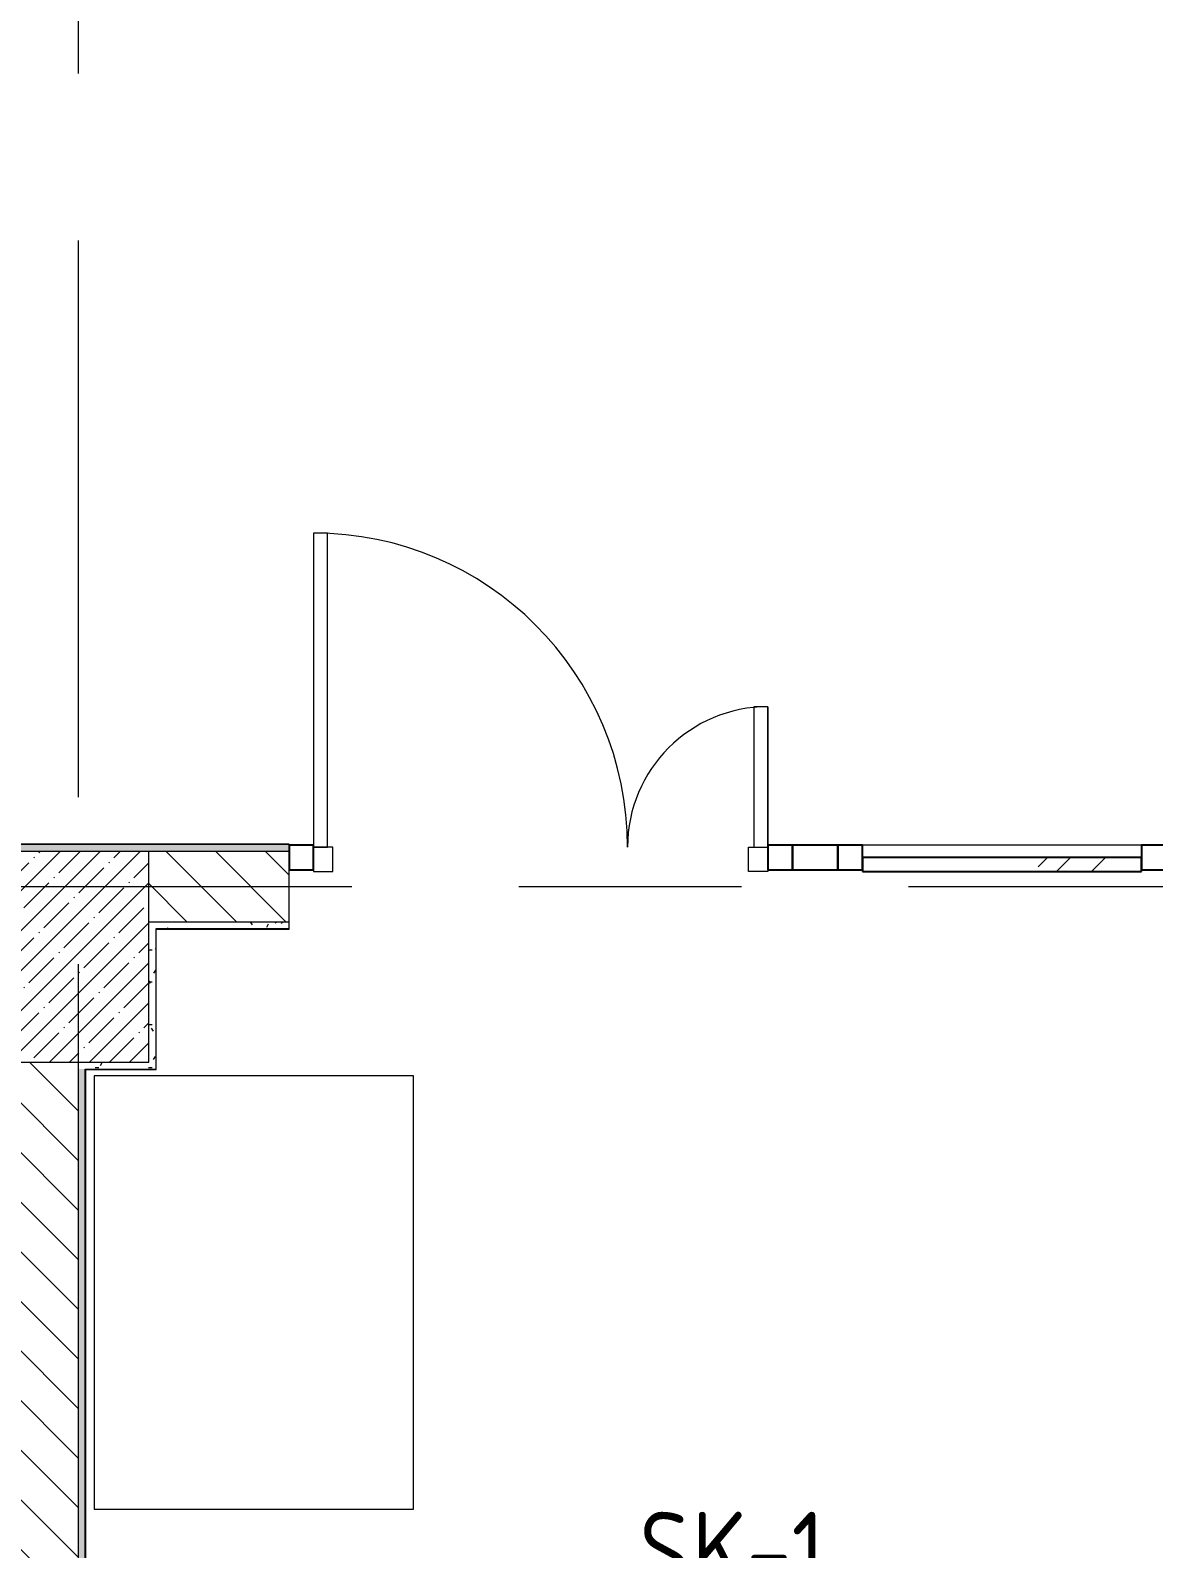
# Model space of a CAD drawing. Header units: millimetres. Extents: x -4185 to 186529, y -8553 to 29097.
# Drawn here: x 29472 to 32675, y 5913 to 10241 of the extents above; entities that cross this region are included whole.
import ezdxf

# ---------------------------------------------------------------- set-up
doc = ezdxf.new("R2010")
doc.units = ezdxf.units.MM
doc.linetypes.add('Осевая', pattern=[3175, 635, -476.25, 1587.5, -476.25])
for name, color, linetype, lineweight in [('A-DETL-GENF', 7, 'Continuous', 9), ('A-DOOR', 7, 'Continuous', 9), ('A-GLAZ-CURT', 7, 'Continuous', 9), ('A-GLAZ-CURT-1', 7, 'Continuous', 25), ('A-GLAZ-CWMG', 7, 'Continuous', 9), ('A-GLAZ-CWMG-1', 7, 'Continuous', 25), ('A-WALL', 7, 'Continuous', 9), ('E-ELEC-FIXT-IDEN', 7, 'Continuous', 9), ('I-WALL', 7, 'Continuous', 9), ('S-COLS', 7, 'Continuous', 9), ('Оси-2', 7, 'Осевая', 9)]:
    doc.layers.add(name, color=color, linetype=linetype, lineweight=lineweight)
for name, color, linetype, lineweight, true_color in [('A-WALL-1', 7, 'Continuous', 9, 0x3c3c3c), ('A-WALL-FNSH-1', 7, 'Continuous', 9, 0x3c3c3c), ('I-FURN-1', 7, 'Continuous', 9, 0xf0f0f0)]:
    doc.layers.add(name, color=color, linetype=linetype, lineweight=lineweight, true_color=true_color)
doc.styles.add('GOST Common', font='GOST_Common.ttf', dxfattribs={"width": 0.9, "height": 220})
pattern_1 = [(135, (0, 0), (-70.71068, -70.71068), [])]
pattern_2 = [(0, (0, 0), (121.92, 30.48), [10.058, -81.382, 10.058, -81.382, -487.68]), (0, (0, 0), (121.92, 30.48), [-182.88, 10.058, -172.822, 10.058, -81.382, -213.36]), (0, (0, 0), (121.92, 30.48), [-457.2, 10.058, -50.902, 10.058, -142.342]), (120, (45.72, 15.24), (-87.356454, 90.345817), [10.058, -81.382, 10.058, -81.382, -487.68]), (120, (45.72, 15.24), (-87.356454, 90.345817), [-182.88, 10.058, -172.822, 10.058, -81.382, -213.36]), (120, (45.72, 15.24), (-87.356454, 90.345817), [-457.2, 10.058, -50.902, 10.058, -142.342]), (240, (60.96, 76.2), (-34.563546, -120.825817), [10.058, -81.382, 10.058, -81.382, -487.68]), (240, (60.96, 76.2), (-34.563546, -120.825817), [-182.88, 10.058, -172.822, 10.058, -81.382, -213.36]), (240, (60.96, 76.2), (-34.563546, -120.825817), [-457.2, 10.058, -50.902, 10.058, -142.342])]

# ---------------------------------------------------------------- blocks, each defined once
blk = doc.blocks.new('BSC_Колонна _Прямоугольная - 600х600-23286269-План размещения напольных электротехнических лючков и розеток 1 этажа в осях 1-12')
at = {"layer": 'S-COLS'}
h = blk.add_hatch(dxfattribs=at)
h.set_pattern_fill('FP_2', color=256, style=0, pattern_type=2)
h.set_pattern_definition([(45, (-29509.74, -7600), (-57.02463, 57.02463), []), (45, (-29452.72, -7600), (-57.02463, 57.02463), [100.806, -20.161, 3.353, -16.808])])
h.paths.add_polyline_path([(100, -300), (300, -300), (300, 300), (-300, 300), (-300, -300), (-23.5, -300)])
for p, q in [((300, 300), (-300, 300)), ((-300, 300), (-300, -300)), ((300, -300), (300, 300)), ((-300, -300), (300, -300))]:
    blk.add_line(p, q, dxfattribs=at)
blk = doc.blocks.new('Стол базовый прямоугольный - 1_290-25520344-План размещения напольных электротехнических лючков и розеток 1 этажа в осях 1-12')
at = {"layer": 'I-FURN-1'}
for p, q in [((617.5, 455), (-617.5, 455)), ((-617.5, 455), (-617.5, -455)), ((617.5, -455), (617.5, 455)), ((-617.5, -455), (617.5, -455))]:
    blk.add_line(p, q, dxfattribs=at)
blk = doc.blocks.new('Прямоугольный импост - 50 x 70 мм-31700031-План размещения напольных электротехнических лючков и розеток 1 этажа в осях 1-12')
at = {"layer": 'A-GLAZ-CWMG-1'}
for p, q in [((-70, 35), (0, 35)), ((-70, -35), (-70, 35)), ((0, 35), (0, -35)), ((0, -35), (-70, -35))]:
    blk.add_line(p, q, dxfattribs=at)
blk = doc.blocks.new('Дверь_Витражная_остекление_ - ДВН_ДАО_Главный вход_1200 в свету-31742133-План размещения напольных электротехнических лючков и розеток 1 этажа в осях 1-12')
at = {"layer": 'A-DETL-GENF'}
for p, q in [((-607.5, 925), (-647.5, 925)), ((-647.5, 925), (-647.5, 35)), ((-607.5, 30), (-607.5, 925)), ((647.5, 430), (607.5, 430)), ((607.5, 430), (607.5, 30)), ((647.5, 35), (647.5, 430)), ((-647.5, 30), (-607.5, 30)), ((-592.5, 30), (-647.5, 30)), ((-592.5, -40), (-592.5, 30)), ((592.5, -40), (592.5, 30)), ((592.5, 30), (647.5, 30)), ((607.5, 30), (647.5, 30)), ((-647.5, -35), (-647.5, -40)), ((-647.5, -40), (-592.5, -40)), ((647.5, -40), (592.5, -40)), ((647.5, -35), (647.5, -40))]:
    blk.add_line(p, q, dxfattribs=at)
at = {"layer": 'A-DOOR'}
for p, q in [((-647.5, 925), (-647.5, 35)), ((647.5, 430), (647.5, 35))]:
    blk.add_line(p, q, dxfattribs=at)
for centre, radius, start, end in [((-647.5, 30), 895, 360, 90), ((647.5, 30), 400, 90, 180)]:
    blk.add_arc(centre, radius, start, end, dxfattribs=at)
blk = doc.blocks.new('Системная панель - Стемалит - 40мм-31720939-План размещения напольных электротехнических лючков и розеток 1 этажа в осях 1-12')
at = {"layer": 'A-GLAZ-CURT-1'}
for p, q in [((65, 35), (-65, 35)), ((-65, 35), (-65, -35)), ((65, -35), (65, 35)), ((-65, -35), (65, -35))]:
    blk.add_line(p, q, dxfattribs=at)
blk = doc.blocks.new('Прямоугольный импост - 50 x 70 мм-31687886-План размещения напольных электротехнических лючков и розеток 1 этажа в осях 1-12')
at = {"layer": 'A-GLAZ-CWMG-1'}
for p, q in [((-35, 35), (35, 35)), ((-35, -35), (-35, 35)), ((35, 35), (35, -35)), ((35, -35), (-35, -35))]:
    blk.add_line(p, q, dxfattribs=at)
blk = doc.blocks.new('Прямоугольный импост - 50 x 70 мм-V140-План размещения напольных электротехнических лючков и розеток 1 этажа в осях 1-12')
at = {"layer": 'A-GLAZ-CWMG-1'}
for p, q in [((0, 35), (-70, 35)), ((-70, 35), (-70, -35)), ((0, -35), (0, 35)), ((-70, -35), (0, -35))]:
    blk.add_line(p, q, dxfattribs=at)
blk = doc.blocks.new('Системная панель - Стекло - 40мм-V141-План размещения напольных электротехнических лючков и розеток 1 этажа в осях 1-12')
at = {"layer": 'A-GLAZ-CURT'}
h = blk.add_hatch(dxfattribs=at)
h.set_pattern_fill('FP_86', color=256, style=0, pattern_type=2)
h.set_pattern_definition([(45, (-32342.5, -7783), (-282.8427, 282.8427), [200, -600]), (45, (-32542.5, -7883), (-282.8427, 282.8427), [600, -200]), (45, (-32142.5, -7983), (-282.8427, 282.8427), [200, -600])])
h.paths.add_polyline_path([(-397.5, -40), (397.5, -40), (397.5, 0), (-397.5, 0), (-397.5, -35)])
at = {"layer": 'A-GLAZ-CURT-1'}
for p, q in [((397.5, 0), (-397.5, 0)), ((-397.5, 0), (-397.5, -40)), ((397.5, -40), (397.5, 0)), ((-397.5, -40), (397.5, -40))]:
    blk.add_line(p, q, dxfattribs=at)
blk = doc.blocks.new('Прямоугольный импост - 50 x 70 мм-31702100-План размещения напольных электротехнических лючков и розеток 1 этажа в осях 1-12')
at = {"layer": 'A-GLAZ-CWMG-1'}
for p, q in [((-35, 35), (35, 35)), ((-35, -35), (-35, 35)), ((35, 35), (35, -35)), ((35, -35), (-35, -35))]:
    blk.add_line(p, q, dxfattribs=at)
blk = doc.blocks.new('Прямоугольный импост - 50 x 70 мм-31720914-План размещения напольных электротехнических лючков и розеток 1 этажа в осях 1-12')
at = {"layer": 'A-GLAZ-CWMG'}
blk.add_line((24940, 7918), (24145, 7918), dxfattribs=at)

msp = doc.modelspace()

# ---------------------------------------------------------------- hatches: boundary and pattern name
at = {"layer": 'I-WALL'}
h = msp.add_hatch(dxfattribs=at)
h.set_pattern_fill('FP_84', color=256, style=0, pattern_type=2)
h.set_pattern_definition(pattern_2)
h.paths.add_polyline_path([(33011.3, 7900), (38287.7, 7900), (38287.7, 7920), (32710, 7920), (32710, 7900), (33010, 7900)])
h.paths.add_polyline_path([(29609.7, 7900), (30210, 7900), (30210, 7920), (25010, 7920), (25010, 7900), (29409.7, 7900)])
h.paths.add_polyline_path([(22510, 7900), (22510, 7920), (20220, 7920), (20220, 7900), (22451.1, 7900)])
h = msp.add_hatch(dxfattribs=at)
h.set_pattern_fill('FP_18', color=256, style=0, pattern_type=2)
h.set_pattern_definition(pattern_1)
h.paths.add_polyline_path([(32989, 7700), (33010, 7700), (33010, 7900), (32710, 7900), (32710, 7700)])
h.paths.add_polyline_path([(29809.7, 7700), (30210, 7700), (30210, 7900), (29809.7, 7900), (29809.7, 7754.5)])
h = msp.add_hatch(dxfattribs=at)
h.set_pattern_fill('FP_84', color=256, style=0, pattern_type=2)
h.set_pattern_definition(pattern_2)
h.paths.add_polyline_path([(29829.7, 7300), (29829.7, 7700), (29809.7, 7700), (29809.7, 7300)])
h = msp.add_hatch(dxfattribs=at)
h.set_pattern_fill('FP_84', color=256, style=0, pattern_type=2)
h.set_pattern_definition(pattern_2)
h.paths.add_polyline_path([(30210, 7680), (30210, 7700), (29829.7, 7700), (29829.7, 7680)])
h = msp.add_hatch(dxfattribs=at)
h.set_pattern_fill('FP_18', color=256, style=0, pattern_type=2)
h.set_pattern_definition(pattern_1)
h.paths.add_polyline_path([(29599.2, 500), (29609.7, 500), (29609.7, 7300), (29409.7, 7300), (29409.7, 500)])
h = msp.add_hatch(dxfattribs=at)
h.set_pattern_fill('FP_84', color=256, style=0, pattern_type=2)
h.set_pattern_definition(pattern_2)
h.paths.add_polyline_path([(29809.7, 7280), (29829.7, 7280), (29829.7, 7300), (29609.7, 7299), (29609.7, 7280), (29808.7, 7280)])
h = msp.add_hatch(dxfattribs=at)
h.set_pattern_fill('FP_84', color=256, style=0, pattern_type=2)
h.set_pattern_definition(pattern_2)
h.paths.add_polyline_path([(29609.7, 520), (29628.7, 520), (29628.7, 7280), (29609.7, 7280), (29609.7, 858)])

# ---------------------------------------------------------------- linework, layer by layer
at = {"layer": 'A-WALL'}
for p, q in [((30210, 7680), (29829.7, 7680)), ((29829.7, 7680), (29829.7, 7300)), ((29829.7, 7680), (30210, 7680)), ((29829.7, 7679), (29830.7, 7679)), ((29628.7, 7280), (29829.7, 7280))]:
    msp.add_line(p, q, dxfattribs=at)
at = {"layer": 'A-WALL-1'}
for p, q in [((30210, 7920), (25010, 7920)), ((30210, 7900), (29809.7, 7900)), ((30210, 7680), (30210, 7920)), ((29809.7, 7700), (30210, 7700)), ((29608.7, 7300), (29608.7, 500)), ((29609.7, 500), (29609.7, 7300)), ((29628.7, 520), (29628.7, 7280))]:
    msp.add_line(p, q, dxfattribs=at)
at = {"layer": 'A-WALL-FNSH-1'}
for p, q in [((30210, 7921), (25010, 7921)), ((30210, 7920), (30210, 7921)), ((29830.7, 7679), (30210, 7679)), ((29830.7, 7279), (29830.7, 7679)), ((30210, 7679), (30210, 7680)), ((29628.7, 7279), (29629.7, 7279)), ((29629.7, 7279), (29629.7, 520)), ((29630.7, 7279), (29830.7, 7279)), ((29630.7, 521), (29630.7, 7279)), ((29829.7, 7300), (29829.7, 7280))]:
    msp.add_line(p, q, dxfattribs=at)
at = {"layer": 'Оси-2'}
for p, q in [((29610, 593.7), (29610, 24898.1)), ((-885.2, 7800), (36057, 7800))]:
    msp.add_line(p, q, dxfattribs=at)

# ---------------------------------------------------------------- block references
at = {"layer": 'A-DOOR'}
msp.add_blockref('Дверь_Витражная_остекление_ - ДВН_ДАО_Главный вход_1200 в свету-31742133-План размещения напольных электротехнических лючков и розеток 1 этажа в осях 1-12', (30927.5, 7883), dxfattribs=at)
at = {"layer": 'A-GLAZ-CURT'}
for name, p in [('Системная панель - Стемалит - 40мм-31720939-План размещения напольных электротехнических лючков и розеток 1 этажа в осях 1-12', (31710, 7883)), ('Системная панель - Стекло - 40мм-V141-План размещения напольных электротехнических лючков и розеток 1 этажа в осях 1-12', (32242.5, 7883))]:
    msp.add_blockref(name, p, dxfattribs=at)
at = {"layer": 'A-GLAZ-CWMG', "rotation": 180}
msp.add_blockref('Прямоугольный импост - 50 x 70 мм-V140-План размещения напольных электротехнических лючков и розеток 1 этажа в осях 1-12', (30210, 7883), dxfattribs=at)
at = {"layer": 'A-GLAZ-CWMG', "extrusion": (0, 0, -1), "rotation": 180}
for name, p in [('Прямоугольный импост - 50 x 70 мм-31687886-План размещения напольных электротехнических лючков и розеток 1 этажа в осях 1-12', (-31610, 7883)), ('Прямоугольный импост - 50 x 70 мм-31702100-План размещения напольных электротехнических лючков и розеток 1 этажа в осях 1-12', (-31810, 7883)), ('Прямоугольный импост - 50 x 70 мм-31700031-План размещения напольных электротехнических лючков и розеток 1 этажа в осях 1-12', (-32710, 7883))]:
    msp.add_blockref(name, p, dxfattribs=at)
at = {"layer": 'A-GLAZ-CWMG'}
msp.add_blockref('Прямоугольный импост - 50 x 70 мм-31720914-План размещения напольных электротехнических лючков и розеток 1 этажа в осях 1-12', (7700, 0), dxfattribs=at)
at = {"layer": 'I-FURN-1', "rotation": 89.99999999999993}
msp.add_blockref('Стол базовый прямоугольный - 1_290-25520344-План размещения напольных электротехнических лючков и розеток 1 этажа в осях 1-12', (30109.7, 6643), dxfattribs=at)
at = {"layer": 'S-COLS'}
msp.add_blockref('BSC_Колонна _Прямоугольная - 600х600-23286269-План размещения напольных электротехнических лючков и розеток 1 этажа в осях 1-12', (29509.7, 7600), dxfattribs=at)

# ---------------------------------------------------------------- texts
at = {"layer": 'E-ELEC-FIXT-IDEN', "insert": (31209, 6017.7), "char_height": 220, "width": 656.582, "attachment_point": 1, "style": 'GOST Common'}
msp.add_mtext('SK-1', dxfattribs=at)

doc.saveas('drawing.dxf')
